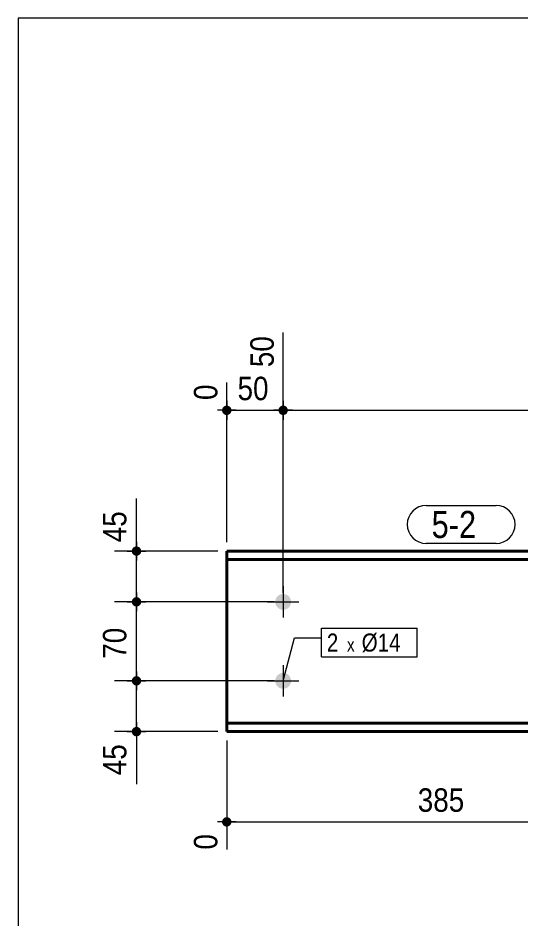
# Model space of a CAD drawing. Header units: millimetres. Extents: x 2 to 287, y 5 to 195.
# Drawn here: x 5 to 60.7, y 95.2 to 195 of the extents above; entities that cross this region are included whole.
import ezdxf

# ---------------------------------------------------------------- set-up
doc = ezdxf.new("R2010")
doc.units = ezdxf.units.MM
doc.linetypes.add('CACHE2', pattern=[1.190625, 0.79375, -0.396875])
for name, color, linetype, lineweight in [('Boulon', 7, 'Continuous', 0), ('Cache', 7, 'Continuous', 0), ('Cotation', 7, 'Continuous', 0), ('Désignation boulon', 3, 'Continuous', 0), ('Feuille dessin', 5, 'Continuous', 0), ('Piece', 2, 'Continuous', 0), ('Repère pièce', 3, 'Continuous', 0)]:
    doc.layers.add(name, color=color, linetype=linetype, lineweight=lineweight)
doc.styles.add('ARIAL', font='ARIAL.TTF')
doc.styles.add('COMIC_SANS_MS', font='COMIC.TTF')

# ---------------------------------------------------------------- blocks, each defined once
blk = doc.blocks.new('*A4')
at = {"layer": 'Boulon'}
for points in [[(33.502, 130.368), (33.505, 130.411), (33.511, 130.453), (33.518, 130.496), (33.527, 130.538), (33.539, 130.579), (33.552, 130.62), (33.568, 130.66), (33.585, 130.699), (33.604, 130.737), (33.626, 130.775), (33.649, 130.811), (33.673, 130.846), (33.7, 130.88), (33.728, 130.913), (33.757, 130.944), (33.788, 130.973), (33.821, 131.001), (33.855, 131.028), (33.89, 131.053), (33.926, 131.076), (33.964, 131.097), (34.002, 131.116), (34.041, 131.133), (34.081, 131.149), (34.122, 131.162), (34.163, 131.174), (34.205, 131.183), (34.248, 131.191), (34.29, 131.196), (34.333, 131.199), (34.376, 131.2), (34.419, 131.199), (34.462, 131.196), (34.504, 131.191), (34.547, 131.183), (34.589, 131.174), (34.63, 131.162), (34.671, 131.149), (34.711, 131.133), (34.75, 131.116), (34.789, 131.097), (34.826, 131.076), (34.862, 131.053), (34.897, 131.028), (34.931, 131.001), (34.964, 130.973), (34.995, 130.944), (35.024, 130.913), (35.052, 130.88), (35.079, 130.846), (35.104, 130.811), (35.127, 130.775), (35.148, 130.737), (35.167, 130.699), (35.184, 130.66), (35.2, 130.62), (35.213, 130.579), (35.225, 130.538), (35.234, 130.496), (35.242, 130.453), (35.247, 130.411), (35.25, 130.368), (35.251, 130.325), (35.25, 130.282), (35.247, 130.239), (35.242, 130.197), (35.234, 130.154), (35.225, 130.112), (35.213, 130.071), (35.2, 130.03), (35.184, 129.99), (35.167, 129.951), (35.148, 129.913), (35.127, 129.875), (35.104, 129.839), (35.079, 129.804), (35.052, 129.77), (35.024, 129.737), (34.995, 129.706), (34.964, 129.677), (34.931, 129.649), (34.897, 129.622), (34.862, 129.597), (34.826, 129.574), (34.789, 129.553), (34.75, 129.534), (34.711, 129.517), (34.671, 129.501), (34.63, 129.488), (34.589, 129.476), (34.547, 129.467), (34.504, 129.459), (34.462, 129.454), (34.419, 129.451), (34.376, 129.45), (34.333, 129.451), (34.29, 129.454), (34.248, 129.459), (34.205, 129.467), (34.163, 129.476), (34.122, 129.488), (34.081, 129.501), (34.041, 129.517), (34.002, 129.534), (33.964, 129.553), (33.926, 129.574), (33.89, 129.597), (33.855, 129.622), (33.821, 129.649), (33.788, 129.677), (33.757, 129.706), (33.728, 129.737), (33.7, 129.77), (33.673, 129.804), (33.649, 129.839), (33.626, 129.875), (33.604, 129.913), (33.585, 129.951), (33.568, 129.99), (33.552, 130.03), (33.539, 130.071), (33.527, 130.112), (33.518, 130.154), (33.511, 130.197), (33.505, 130.239), (33.502, 130.282), (33.501, 130.325)], [(33.502, 121.618), (33.505, 121.661), (33.511, 121.703), (33.518, 121.746), (33.527, 121.788), (33.539, 121.829), (33.552, 121.87), (33.568, 121.91), (33.585, 121.949), (33.604, 121.987), (33.626, 122.025), (33.649, 122.061), (33.673, 122.096), (33.7, 122.13), (33.728, 122.163), (33.757, 122.194), (33.788, 122.223), (33.821, 122.251), (33.855, 122.278), (33.89, 122.303), (33.926, 122.326), (33.964, 122.347), (34.002, 122.366), (34.041, 122.383), (34.081, 122.399), (34.122, 122.412), (34.163, 122.424), (34.205, 122.433), (34.248, 122.441), (34.29, 122.446), (34.333, 122.449), (34.376, 122.45), (34.419, 122.449), (34.462, 122.446), (34.504, 122.441), (34.547, 122.433), (34.589, 122.424), (34.63, 122.412), (34.671, 122.399), (34.711, 122.383), (34.75, 122.366), (34.789, 122.347), (34.826, 122.326), (34.862, 122.303), (34.897, 122.278), (34.931, 122.251), (34.964, 122.223), (34.995, 122.194), (35.024, 122.163), (35.052, 122.13), (35.079, 122.096), (35.104, 122.061), (35.127, 122.025), (35.148, 121.987), (35.167, 121.949), (35.184, 121.91), (35.2, 121.87), (35.213, 121.829), (35.225, 121.788), (35.234, 121.746), (35.242, 121.703), (35.247, 121.661), (35.25, 121.618), (35.251, 121.575), (35.25, 121.532), (35.247, 121.489), (35.242, 121.447), (35.234, 121.404), (35.225, 121.362), (35.213, 121.321), (35.2, 121.28), (35.184, 121.24), (35.167, 121.201), (35.148, 121.163), (35.127, 121.125), (35.104, 121.089), (35.079, 121.054), (35.052, 121.02), (35.024, 120.987), (34.995, 120.956), (34.964, 120.927), (34.931, 120.899), (34.897, 120.872), (34.862, 120.847), (34.826, 120.824), (34.789, 120.803), (34.75, 120.784), (34.711, 120.767), (34.671, 120.751), (34.63, 120.738), (34.589, 120.726), (34.547, 120.717), (34.504, 120.709), (34.462, 120.704), (34.419, 120.701), (34.376, 120.7), (34.333, 120.701), (34.29, 120.704), (34.248, 120.709), (34.205, 120.717), (34.163, 120.726), (34.122, 120.738), (34.081, 120.751), (34.041, 120.767), (34.002, 120.784), (33.964, 120.803), (33.926, 120.824), (33.89, 120.847), (33.855, 120.872), (33.821, 120.899), (33.788, 120.927), (33.757, 120.956), (33.728, 120.987), (33.7, 121.02), (33.673, 121.054), (33.649, 121.089), (33.626, 121.125), (33.604, 121.163), (33.585, 121.201), (33.568, 121.24), (33.552, 121.28), (33.539, 121.321), (33.527, 121.362), (33.518, 121.404), (33.511, 121.447), (33.505, 121.489), (33.502, 121.532), (33.501, 121.575)]]:
    blk.add_hatch(color=256, dxfattribs=at).paths.add_polyline_path(points, flags=17)
at = {"layer": 'Boulon', "linetype": 'Continuous', "lineweight": 0}
for p, q in [((34.376, 132.075), (34.376, 128.575)), ((32.626, 130.325), (36.126, 130.325)), ((34.376, 123.325), (34.376, 119.825)), ((32.626, 121.575), (36.126, 121.575))]:
    blk.add_line(p, q, dxfattribs=at)
blk = doc.blocks.new('*A6')
at = {"layer": 'Cache', "color": 7, "linetype": 'CACHE2', "lineweight": 20}
blk.add_line((28.126243, 135.024999), (28.126243, 135.949999), dxfattribs=at)
at = {"layer": 'Piece', "color": 2, "linetype": 'Continuous', "lineweight": 40}
for p, q in [((114.922748, 135.949999), (28.126243, 135.949999)), ((28.126243, 135.949999), (28.126243, 135.024999)), ((28.126243, 135.024999), (114.922748, 135.024999)), ((28.126243, 135.024999), (28.126243, 115.949999)), ((114.922748, 116.874999), (28.126243, 116.874999)), ((28.126243, 115.949999), (114.922748, 115.949999))]:
    blk.add_line(p, q, dxfattribs=at)
blk = doc.blocks.new('*A7')
at = {"layer": 'Feuille dessin', "linetype": 'Continuous', "lineweight": 0}
for p, q in [((282, 195), (5, 195)), ((5, 195), (5, 5))]:
    blk.add_line(p, q, dxfattribs=at)
blk = doc.blocks.new('*A12')
at = {"layer": 'Cotation'}
for points in [[(28.101, 151.024), (28.075, 151.026), (28.05, 151.029), (28.025, 151.034), (28, 151.039), (27.975, 151.046), (27.951, 151.054), (27.927, 151.063), (27.904, 151.074), (27.881, 151.085), (27.859, 151.098), (27.837, 151.111), (27.816, 151.126), (27.796, 151.142), (27.777, 151.158), (27.759, 151.176), (27.741, 151.195), (27.724, 151.214), (27.709, 151.234), (27.694, 151.255), (27.68, 151.276), (27.668, 151.299), (27.656, 151.321), (27.646, 151.345), (27.637, 151.369), (27.629, 151.393), (27.622, 151.417), (27.616, 151.442), (27.612, 151.467), (27.609, 151.493), (27.607, 151.518), (27.606, 151.544), (27.607, 151.569), (27.609, 151.595), (27.612, 151.62), (27.616, 151.645), (27.622, 151.67), (27.629, 151.695), (27.637, 151.719), (27.646, 151.743), (27.656, 151.766), (27.668, 151.789), (27.68, 151.811), (27.694, 151.833), (27.709, 151.853), (27.724, 151.874), (27.741, 151.893), (27.759, 151.911), (27.777, 151.929), (27.796, 151.946), (27.816, 151.961), (27.837, 151.976), (27.859, 151.99), (27.881, 152.002), (27.904, 152.014), (27.927, 152.024), (27.951, 152.033), (27.975, 152.041), (28, 152.048), (28.025, 152.054), (28.05, 152.058), (28.075, 152.061), (28.101, 152.063), (28.126, 152.064), (28.152, 152.063), (28.177, 152.061), (28.203, 152.058), (28.228, 152.054), (28.253, 152.048), (28.277, 152.041), (28.301, 152.033), (28.325, 152.024), (28.349, 152.014), (28.371, 152.002), (28.394, 151.99), (28.415, 151.976), (28.436, 151.961), (28.456, 151.946), (28.475, 151.929), (28.494, 151.911), (28.512, 151.893), (28.528, 151.874), (28.544, 151.853), (28.559, 151.833), (28.572, 151.811), (28.585, 151.789), (28.596, 151.766), (28.607, 151.743), (28.616, 151.719), (28.624, 151.695), (28.631, 151.67), (28.636, 151.645), (28.641, 151.62), (28.644, 151.595), (28.646, 151.569), (28.646, 151.544), (28.646, 151.518), (28.644, 151.493), (28.641, 151.467), (28.636, 151.442), (28.631, 151.417), (28.624, 151.393), (28.616, 151.369), (28.607, 151.345), (28.596, 151.321), (28.585, 151.299), (28.572, 151.276), (28.559, 151.255), (28.544, 151.234), (28.528, 151.214), (28.512, 151.195), (28.494, 151.176), (28.475, 151.158), (28.456, 151.142), (28.436, 151.126), (28.415, 151.111), (28.394, 151.098), (28.371, 151.085), (28.349, 151.074), (28.325, 151.063), (28.301, 151.054), (28.277, 151.046), (28.253, 151.039), (28.228, 151.034), (28.203, 151.029), (28.177, 151.026), (28.152, 151.024), (28.126, 151.024)], [(34.351, 151.024), (34.325, 151.026), (34.3, 151.029), (34.275, 151.034), (34.25, 151.039), (34.225, 151.046), (34.201, 151.054), (34.177, 151.063), (34.154, 151.074), (34.131, 151.085), (34.109, 151.098), (34.087, 151.111), (34.066, 151.126), (34.046, 151.142), (34.027, 151.158), (34.008, 151.176), (33.991, 151.195), (33.974, 151.214), (33.958, 151.234), (33.944, 151.255), (33.93, 151.276), (33.917, 151.299), (33.906, 151.321), (33.896, 151.345), (33.886, 151.369), (33.878, 151.393), (33.872, 151.417), (33.866, 151.442), (33.862, 151.467), (33.859, 151.493), (33.857, 151.518), (33.856, 151.544), (33.857, 151.569), (33.859, 151.595), (33.862, 151.62), (33.866, 151.645), (33.872, 151.67), (33.878, 151.695), (33.886, 151.719), (33.896, 151.743), (33.906, 151.766), (33.917, 151.789), (33.93, 151.811), (33.944, 151.833), (33.958, 151.853), (33.974, 151.874), (33.991, 151.893), (34.008, 151.911), (34.027, 151.929), (34.046, 151.946), (34.066, 151.961), (34.087, 151.976), (34.109, 151.99), (34.131, 152.002), (34.154, 152.014), (34.177, 152.024), (34.201, 152.033), (34.225, 152.041), (34.25, 152.048), (34.275, 152.054), (34.3, 152.058), (34.325, 152.061), (34.351, 152.063), (34.376, 152.064), (34.402, 152.063), (34.427, 152.061), (34.452, 152.058), (34.477, 152.054), (34.502, 152.048), (34.527, 152.041), (34.551, 152.033), (34.575, 152.024), (34.598, 152.014), (34.621, 152.002), (34.643, 151.99), (34.665, 151.976), (34.686, 151.961), (34.706, 151.946), (34.725, 151.929), (34.744, 151.911), (34.761, 151.893), (34.778, 151.874), (34.794, 151.853), (34.808, 151.833), (34.822, 151.811), (34.835, 151.789), (34.846, 151.766), (34.856, 151.743), (34.866, 151.719), (34.874, 151.695), (34.88, 151.67), (34.886, 151.645), (34.89, 151.62), (34.894, 151.595), (34.895, 151.569), (34.896, 151.544), (34.895, 151.518), (34.894, 151.493), (34.89, 151.467), (34.886, 151.442), (34.88, 151.417), (34.874, 151.393), (34.866, 151.369), (34.856, 151.345), (34.846, 151.321), (34.835, 151.299), (34.822, 151.276), (34.808, 151.255), (34.794, 151.234), (34.778, 151.214), (34.761, 151.195), (34.744, 151.176), (34.725, 151.158), (34.706, 151.142), (34.686, 151.126), (34.665, 151.111), (34.643, 151.098), (34.621, 151.085), (34.598, 151.074), (34.575, 151.063), (34.551, 151.054), (34.527, 151.046), (34.502, 151.039), (34.477, 151.034), (34.452, 151.029), (34.427, 151.026), (34.402, 151.024), (34.376, 151.024)]]:
    blk.add_hatch(color=256, dxfattribs=at).paths.add_polyline_path(points, flags=17)
at = {"layer": 'Cotation', "linetype": 'Continuous', "lineweight": 0}
for p, q in [((34.376, 131.325), (34.376, 160.181)), ((28.126, 136.95), (28.126, 154.612)), ((28.126, 152.584), (28.126, 150.504)), ((34.376, 152.584), (34.376, 150.504)), ((29.166, 151.544), (27.086, 151.544)), ((28.126, 151.544), (27.086, 151.544)), ((28.126, 151.544), (34.376, 151.544)), ((35.416, 151.544), (33.336, 151.544)), ((34.376, 151.544), (35.416, 151.544))]:
    blk.add_line(p, q, dxfattribs=at)
at = {"layer": 'Cotation'}
for p in [(28.126, 151.544), (34.376, 151.544)]:
    blk.add_point(p, dxfattribs=at)
at = {"layer": 'Cotation', "style": 'ARIAL', "width": 0.85}
for s, p in [('50', (33.336, 156.324)), ('0', (27.086, 152.684))]:
    blk.add_text(s, height=2.6, rotation=90.00021, dxfattribs=at).set_placement(p)
blk.add_text('50', height=2.6, dxfattribs=at).set_placement((29.323, 152.664))
blk = doc.blocks.new('*A13')
at = {"layer": 'Cotation'}
blk.add_hatch(color=256, dxfattribs=at).paths.add_polyline_path([(34.351, 151.024), (34.325, 151.026), (34.3, 151.029), (34.275, 151.034), (34.25, 151.039), (34.225, 151.046), (34.201, 151.054), (34.177, 151.063), (34.154, 151.074), (34.131, 151.085), (34.109, 151.098), (34.087, 151.111), (34.066, 151.126), (34.046, 151.142), (34.027, 151.158), (34.008, 151.176), (33.991, 151.195), (33.974, 151.214), (33.958, 151.234), (33.944, 151.255), (33.93, 151.276), (33.917, 151.299), (33.906, 151.321), (33.896, 151.345), (33.886, 151.369), (33.878, 151.393), (33.872, 151.417), (33.866, 151.442), (33.862, 151.467), (33.859, 151.493), (33.857, 151.518), (33.856, 151.544), (33.857, 151.569), (33.859, 151.595), (33.862, 151.62), (33.866, 151.645), (33.872, 151.67), (33.878, 151.695), (33.886, 151.719), (33.896, 151.743), (33.906, 151.766), (33.917, 151.789), (33.93, 151.811), (33.944, 151.833), (33.958, 151.853), (33.974, 151.874), (33.991, 151.893), (34.008, 151.911), (34.027, 151.929), (34.046, 151.946), (34.066, 151.961), (34.087, 151.976), (34.109, 151.99), (34.131, 152.002), (34.154, 152.014), (34.177, 152.024), (34.201, 152.033), (34.225, 152.041), (34.25, 152.048), (34.275, 152.054), (34.3, 152.058), (34.325, 152.061), (34.351, 152.063), (34.376, 152.064), (34.402, 152.063), (34.427, 152.061), (34.452, 152.058), (34.477, 152.054), (34.502, 152.048), (34.527, 152.041), (34.551, 152.033), (34.575, 152.024), (34.598, 152.014), (34.621, 152.002), (34.643, 151.99), (34.665, 151.976), (34.686, 151.961), (34.706, 151.946), (34.725, 151.929), (34.744, 151.911), (34.761, 151.893), (34.778, 151.874), (34.794, 151.853), (34.808, 151.833), (34.822, 151.811), (34.835, 151.789), (34.846, 151.766), (34.856, 151.743), (34.866, 151.719), (34.874, 151.695), (34.88, 151.67), (34.886, 151.645), (34.89, 151.62), (34.894, 151.595), (34.895, 151.569), (34.896, 151.544), (34.895, 151.518), (34.894, 151.493), (34.89, 151.467), (34.886, 151.442), (34.88, 151.417), (34.874, 151.393), (34.866, 151.369), (34.856, 151.345), (34.846, 151.321), (34.835, 151.299), (34.822, 151.276), (34.808, 151.255), (34.794, 151.234), (34.778, 151.214), (34.761, 151.195), (34.744, 151.176), (34.725, 151.158), (34.706, 151.142), (34.686, 151.126), (34.665, 151.111), (34.643, 151.098), (34.621, 151.085), (34.598, 151.074), (34.575, 151.063), (34.551, 151.054), (34.527, 151.046), (34.502, 151.039), (34.477, 151.034), (34.452, 151.029), (34.427, 151.026), (34.402, 151.024), (34.376, 151.024)], flags=17)
at = {"layer": 'Cotation', "linetype": 'Continuous', "lineweight": 0}
for p, q in [((34.376, 131.325), (34.376, 160.181)), ((34.376, 152.584), (34.376, 150.504)), ((35.416, 151.544), (33.336, 151.544)), ((34.376, 151.544), (33.336, 151.544)), ((34.376, 151.544), (242.421, 151.544))]:
    blk.add_line(p, q, dxfattribs=at)
at = {"layer": 'Cotation'}
blk.add_point((34.376, 151.544), dxfattribs=at)
blk = doc.blocks.new('*A22')
at = {"layer": 'Cotation'}
for points in [[(18.101, 121.056), (18.075, 121.058), (18.05, 121.061), (18.025, 121.065), (18, 121.071), (17.975, 121.077), (17.951, 121.085), (17.927, 121.095), (17.904, 121.105), (17.881, 121.116), (17.859, 121.129), (17.837, 121.143), (17.816, 121.157), (17.796, 121.173), (17.777, 121.19), (17.759, 121.207), (17.741, 121.226), (17.724, 121.245), (17.709, 121.265), (17.694, 121.286), (17.68, 121.308), (17.668, 121.33), (17.656, 121.353), (17.646, 121.376), (17.637, 121.4), (17.629, 121.424), (17.622, 121.449), (17.616, 121.474), (17.612, 121.499), (17.609, 121.524), (17.607, 121.549), (17.606, 121.575), (17.607, 121.601), (17.609, 121.626), (17.612, 121.651), (17.616, 121.676), (17.622, 121.701), (17.629, 121.726), (17.637, 121.75), (17.646, 121.774), (17.656, 121.797), (17.668, 121.82), (17.68, 121.842), (17.694, 121.864), (17.709, 121.885), (17.724, 121.905), (17.741, 121.924), (17.759, 121.943), (17.777, 121.96), (17.796, 121.977), (17.816, 121.993), (17.837, 122.007), (17.859, 122.021), (17.881, 122.034), (17.904, 122.045), (17.927, 122.055), (17.951, 122.065), (17.975, 122.073), (18, 122.079), (18.025, 122.085), (18.05, 122.089), (18.075, 122.092), (18.101, 122.094), (18.126, 122.095), (18.152, 122.094), (18.177, 122.092), (18.203, 122.089), (18.228, 122.085), (18.253, 122.079), (18.277, 122.073), (18.301, 122.065), (18.325, 122.055), (18.349, 122.045), (18.371, 122.034), (18.394, 122.021), (18.415, 122.007), (18.436, 121.993), (18.456, 121.977), (18.475, 121.96), (18.494, 121.943), (18.512, 121.924), (18.528, 121.905), (18.544, 121.885), (18.559, 121.864), (18.572, 121.842), (18.585, 121.82), (18.596, 121.797), (18.607, 121.774), (18.616, 121.75), (18.624, 121.726), (18.631, 121.701), (18.636, 121.676), (18.641, 121.651), (18.644, 121.626), (18.646, 121.601), (18.646, 121.575), (18.646, 121.549), (18.644, 121.524), (18.641, 121.499), (18.636, 121.474), (18.631, 121.449), (18.624, 121.424), (18.616, 121.4), (18.607, 121.376), (18.596, 121.353), (18.585, 121.33), (18.572, 121.308), (18.559, 121.286), (18.544, 121.265), (18.528, 121.245), (18.512, 121.226), (18.494, 121.207), (18.475, 121.19), (18.456, 121.173), (18.436, 121.157), (18.415, 121.143), (18.394, 121.129), (18.371, 121.116), (18.349, 121.105), (18.325, 121.095), (18.301, 121.085), (18.277, 121.077), (18.253, 121.071), (18.228, 121.065), (18.203, 121.061), (18.177, 121.058), (18.152, 121.056), (18.126, 121.055)], [(18.101, 115.431), (18.075, 115.433), (18.05, 115.436), (18.025, 115.44), (18, 115.446), (17.975, 115.452), (17.951, 115.46), (17.927, 115.47), (17.904, 115.48), (17.881, 115.491), (17.859, 115.504), (17.837, 115.518), (17.816, 115.532), (17.796, 115.548), (17.777, 115.565), (17.759, 115.582), (17.741, 115.601), (17.724, 115.62), (17.709, 115.64), (17.694, 115.661), (17.68, 115.683), (17.668, 115.705), (17.656, 115.728), (17.646, 115.751), (17.637, 115.775), (17.629, 115.799), (17.622, 115.824), (17.616, 115.849), (17.612, 115.874), (17.609, 115.899), (17.607, 115.924), (17.606, 115.95), (17.607, 115.976), (17.609, 116.001), (17.612, 116.026), (17.616, 116.051), (17.622, 116.076), (17.629, 116.101), (17.637, 116.125), (17.646, 116.149), (17.656, 116.172), (17.668, 116.195), (17.68, 116.217), (17.694, 116.239), (17.709, 116.26), (17.724, 116.28), (17.741, 116.299), (17.759, 116.318), (17.777, 116.335), (17.796, 116.352), (17.816, 116.368), (17.837, 116.382), (17.859, 116.396), (17.881, 116.409), (17.904, 116.42), (17.927, 116.43), (17.951, 116.44), (17.975, 116.448), (18, 116.454), (18.025, 116.46), (18.05, 116.464), (18.075, 116.467), (18.101, 116.469), (18.126, 116.47), (18.152, 116.469), (18.177, 116.467), (18.203, 116.464), (18.228, 116.46), (18.253, 116.454), (18.277, 116.448), (18.301, 116.44), (18.325, 116.43), (18.349, 116.42), (18.371, 116.409), (18.394, 116.396), (18.415, 116.382), (18.436, 116.368), (18.456, 116.352), (18.475, 116.335), (18.494, 116.318), (18.512, 116.299), (18.528, 116.28), (18.544, 116.26), (18.559, 116.239), (18.572, 116.217), (18.585, 116.195), (18.596, 116.172), (18.607, 116.149), (18.616, 116.125), (18.624, 116.101), (18.631, 116.076), (18.636, 116.051), (18.641, 116.026), (18.644, 116.001), (18.646, 115.976), (18.646, 115.95), (18.646, 115.924), (18.644, 115.899), (18.641, 115.874), (18.636, 115.849), (18.631, 115.824), (18.624, 115.799), (18.616, 115.775), (18.607, 115.751), (18.596, 115.728), (18.585, 115.705), (18.572, 115.683), (18.559, 115.661), (18.544, 115.64), (18.528, 115.62), (18.512, 115.601), (18.494, 115.582), (18.475, 115.565), (18.456, 115.548), (18.436, 115.532), (18.415, 115.518), (18.394, 115.504), (18.371, 115.491), (18.349, 115.48), (18.325, 115.47), (18.301, 115.46), (18.277, 115.452), (18.253, 115.446), (18.228, 115.44), (18.203, 115.436), (18.177, 115.433), (18.152, 115.431), (18.126, 115.43)]]:
    blk.add_hatch(color=256, dxfattribs=at).paths.add_polyline_path(points, flags=17)
at = {"layer": 'Cotation', "linetype": 'Continuous', "lineweight": 0}
for p, q in [((18.126, 122.615), (18.126, 120.535)), ((18.126, 121.575), (18.126, 122.615)), ((33.376, 121.575), (15.706, 121.575)), ((17.086, 121.575), (19.166, 121.575)), ((18.126, 115.95), (18.126, 121.575)), ((18.126, 116.99), (18.126, 114.91)), ((27.126, 115.95), (15.706, 115.95)), ((17.086, 115.95), (19.166, 115.95)), ((18.126, 115.95), (18.126, 110.143)), ((18.126, 115.95), (18.126, 110.143))]:
    blk.add_line(p, q, dxfattribs=at)
at = {"layer": 'Cotation'}
for p in [(18.126, 121.575), (18.126, 115.95)]:
    blk.add_point(p, dxfattribs=at)
at = {"layer": 'Cotation', "style": 'ARIAL', "width": 0.85}
blk.add_text('45', height=2.6, rotation=90.00021, dxfattribs=at).set_placement((17.006, 111.118))
blk = doc.blocks.new('*A23')
at = {"layer": 'Cotation'}
for points in [[(18.101, 129.806), (18.075, 129.808), (18.05, 129.811), (18.025, 129.815), (18, 129.821), (17.975, 129.827), (17.951, 129.835), (17.927, 129.845), (17.904, 129.855), (17.881, 129.866), (17.859, 129.879), (17.837, 129.893), (17.816, 129.907), (17.796, 129.923), (17.777, 129.94), (17.759, 129.957), (17.741, 129.976), (17.724, 129.995), (17.709, 130.015), (17.694, 130.036), (17.68, 130.058), (17.668, 130.08), (17.656, 130.103), (17.646, 130.126), (17.637, 130.15), (17.629, 130.174), (17.622, 130.199), (17.616, 130.224), (17.612, 130.249), (17.609, 130.274), (17.607, 130.299), (17.606, 130.325), (17.607, 130.351), (17.609, 130.376), (17.612, 130.401), (17.616, 130.426), (17.622, 130.451), (17.629, 130.476), (17.637, 130.5), (17.646, 130.524), (17.656, 130.547), (17.668, 130.57), (17.68, 130.592), (17.694, 130.614), (17.709, 130.635), (17.724, 130.655), (17.741, 130.674), (17.759, 130.693), (17.777, 130.71), (17.796, 130.727), (17.816, 130.743), (17.837, 130.757), (17.859, 130.771), (17.881, 130.784), (17.904, 130.795), (17.927, 130.805), (17.951, 130.815), (17.975, 130.823), (18, 130.829), (18.025, 130.835), (18.05, 130.839), (18.075, 130.842), (18.101, 130.844), (18.126, 130.845), (18.152, 130.844), (18.177, 130.842), (18.203, 130.839), (18.228, 130.835), (18.253, 130.829), (18.277, 130.823), (18.301, 130.815), (18.325, 130.805), (18.349, 130.795), (18.371, 130.784), (18.394, 130.771), (18.415, 130.757), (18.436, 130.743), (18.456, 130.727), (18.475, 130.71), (18.494, 130.693), (18.512, 130.674), (18.528, 130.655), (18.544, 130.635), (18.559, 130.614), (18.572, 130.592), (18.585, 130.57), (18.596, 130.547), (18.607, 130.524), (18.616, 130.5), (18.624, 130.476), (18.631, 130.451), (18.636, 130.426), (18.641, 130.401), (18.644, 130.376), (18.646, 130.351), (18.646, 130.325), (18.646, 130.299), (18.644, 130.274), (18.641, 130.249), (18.636, 130.224), (18.631, 130.199), (18.624, 130.174), (18.616, 130.15), (18.607, 130.126), (18.596, 130.103), (18.585, 130.08), (18.572, 130.058), (18.559, 130.036), (18.544, 130.015), (18.528, 129.995), (18.512, 129.976), (18.494, 129.957), (18.475, 129.94), (18.456, 129.923), (18.436, 129.907), (18.415, 129.893), (18.394, 129.879), (18.371, 129.866), (18.349, 129.855), (18.325, 129.845), (18.301, 129.835), (18.277, 129.827), (18.253, 129.821), (18.228, 129.815), (18.203, 129.811), (18.177, 129.808), (18.152, 129.806), (18.126, 129.805)], [(18.101, 121.056), (18.075, 121.058), (18.05, 121.061), (18.025, 121.065), (18, 121.071), (17.975, 121.077), (17.951, 121.085), (17.927, 121.095), (17.904, 121.105), (17.881, 121.116), (17.859, 121.129), (17.837, 121.143), (17.816, 121.157), (17.796, 121.173), (17.777, 121.19), (17.759, 121.207), (17.741, 121.226), (17.724, 121.245), (17.709, 121.265), (17.694, 121.286), (17.68, 121.308), (17.668, 121.33), (17.656, 121.353), (17.646, 121.376), (17.637, 121.4), (17.629, 121.424), (17.622, 121.449), (17.616, 121.474), (17.612, 121.499), (17.609, 121.524), (17.607, 121.549), (17.606, 121.575), (17.607, 121.601), (17.609, 121.626), (17.612, 121.651), (17.616, 121.676), (17.622, 121.701), (17.629, 121.726), (17.637, 121.75), (17.646, 121.774), (17.656, 121.797), (17.668, 121.82), (17.68, 121.842), (17.694, 121.864), (17.709, 121.885), (17.724, 121.905), (17.741, 121.924), (17.759, 121.943), (17.777, 121.96), (17.796, 121.977), (17.816, 121.993), (17.837, 122.007), (17.859, 122.021), (17.881, 122.034), (17.904, 122.045), (17.927, 122.055), (17.951, 122.065), (17.975, 122.073), (18, 122.079), (18.025, 122.085), (18.05, 122.089), (18.075, 122.092), (18.101, 122.094), (18.126, 122.095), (18.152, 122.094), (18.177, 122.092), (18.203, 122.089), (18.228, 122.085), (18.253, 122.079), (18.277, 122.073), (18.301, 122.065), (18.325, 122.055), (18.349, 122.045), (18.371, 122.034), (18.394, 122.021), (18.415, 122.007), (18.436, 121.993), (18.456, 121.977), (18.475, 121.96), (18.494, 121.943), (18.512, 121.924), (18.528, 121.905), (18.544, 121.885), (18.559, 121.864), (18.572, 121.842), (18.585, 121.82), (18.596, 121.797), (18.607, 121.774), (18.616, 121.75), (18.624, 121.726), (18.631, 121.701), (18.636, 121.676), (18.641, 121.651), (18.644, 121.626), (18.646, 121.601), (18.646, 121.575), (18.646, 121.549), (18.644, 121.524), (18.641, 121.499), (18.636, 121.474), (18.631, 121.449), (18.624, 121.424), (18.616, 121.4), (18.607, 121.376), (18.596, 121.353), (18.585, 121.33), (18.572, 121.308), (18.559, 121.286), (18.544, 121.265), (18.528, 121.245), (18.512, 121.226), (18.494, 121.207), (18.475, 121.19), (18.456, 121.173), (18.436, 121.157), (18.415, 121.143), (18.394, 121.129), (18.371, 121.116), (18.349, 121.105), (18.325, 121.095), (18.301, 121.085), (18.277, 121.077), (18.253, 121.071), (18.228, 121.065), (18.203, 121.061), (18.177, 121.058), (18.152, 121.056), (18.126, 121.055)]]:
    blk.add_hatch(color=256, dxfattribs=at).paths.add_polyline_path(points, flags=17)
at = {"layer": 'Cotation', "linetype": 'Continuous', "lineweight": 0}
for p, q in [((18.126, 131.365), (18.126, 129.285)), ((18.126, 130.325), (18.126, 131.365)), ((33.376, 130.325), (15.706, 130.325)), ((17.086, 130.325), (19.166, 130.325)), ((18.126, 121.575), (18.126, 130.325)), ((18.126, 122.615), (18.126, 120.535)), ((33.376, 121.575), (15.706, 121.575)), ((17.086, 121.575), (19.166, 121.575)), ((18.126, 121.575), (18.126, 120.535))]:
    blk.add_line(p, q, dxfattribs=at)
at = {"layer": 'Cotation'}
for p in [(18.126, 130.325), (18.126, 121.575)]:
    blk.add_point(p, dxfattribs=at)
at = {"layer": 'Cotation', "style": 'ARIAL', "width": 0.85}
blk.add_text('70', height=2.6, rotation=90.00021, dxfattribs=at).set_placement((17.006, 124.022))
blk = doc.blocks.new('*A24')
at = {"layer": 'Cotation'}
for points in [[(18.101, 135.431), (18.075, 135.433), (18.05, 135.436), (18.025, 135.44), (18, 135.446), (17.975, 135.452), (17.951, 135.46), (17.927, 135.47), (17.904, 135.48), (17.881, 135.491), (17.859, 135.504), (17.837, 135.518), (17.816, 135.532), (17.796, 135.548), (17.777, 135.565), (17.759, 135.582), (17.741, 135.601), (17.724, 135.62), (17.709, 135.64), (17.694, 135.661), (17.68, 135.683), (17.668, 135.705), (17.656, 135.728), (17.646, 135.751), (17.637, 135.775), (17.629, 135.799), (17.622, 135.824), (17.616, 135.849), (17.612, 135.874), (17.609, 135.899), (17.607, 135.924), (17.606, 135.95), (17.607, 135.976), (17.609, 136.001), (17.612, 136.026), (17.616, 136.051), (17.622, 136.076), (17.629, 136.101), (17.637, 136.125), (17.646, 136.149), (17.656, 136.172), (17.668, 136.195), (17.68, 136.217), (17.694, 136.239), (17.709, 136.26), (17.724, 136.28), (17.741, 136.299), (17.759, 136.318), (17.777, 136.335), (17.796, 136.352), (17.816, 136.368), (17.837, 136.382), (17.859, 136.396), (17.881, 136.409), (17.904, 136.42), (17.927, 136.43), (17.951, 136.44), (17.975, 136.448), (18, 136.454), (18.025, 136.46), (18.05, 136.464), (18.075, 136.467), (18.101, 136.469), (18.126, 136.47), (18.152, 136.469), (18.177, 136.467), (18.203, 136.464), (18.228, 136.46), (18.253, 136.454), (18.277, 136.448), (18.301, 136.44), (18.325, 136.43), (18.349, 136.42), (18.371, 136.409), (18.394, 136.396), (18.415, 136.382), (18.436, 136.368), (18.456, 136.352), (18.475, 136.335), (18.494, 136.318), (18.512, 136.299), (18.528, 136.28), (18.544, 136.26), (18.559, 136.239), (18.572, 136.217), (18.585, 136.195), (18.596, 136.172), (18.607, 136.149), (18.616, 136.125), (18.624, 136.101), (18.631, 136.076), (18.636, 136.051), (18.641, 136.026), (18.644, 136.001), (18.646, 135.976), (18.646, 135.95), (18.646, 135.924), (18.644, 135.899), (18.641, 135.874), (18.636, 135.849), (18.631, 135.824), (18.624, 135.799), (18.616, 135.775), (18.607, 135.751), (18.596, 135.728), (18.585, 135.705), (18.572, 135.683), (18.559, 135.661), (18.544, 135.64), (18.528, 135.62), (18.512, 135.601), (18.494, 135.582), (18.475, 135.565), (18.456, 135.548), (18.436, 135.532), (18.415, 135.518), (18.394, 135.504), (18.371, 135.491), (18.349, 135.48), (18.325, 135.47), (18.301, 135.46), (18.277, 135.452), (18.253, 135.446), (18.228, 135.44), (18.203, 135.436), (18.177, 135.433), (18.152, 135.431), (18.126, 135.43)], [(18.101, 129.806), (18.075, 129.808), (18.05, 129.811), (18.025, 129.815), (18, 129.821), (17.975, 129.827), (17.951, 129.835), (17.927, 129.845), (17.904, 129.855), (17.881, 129.866), (17.859, 129.879), (17.837, 129.893), (17.816, 129.907), (17.796, 129.923), (17.777, 129.94), (17.759, 129.957), (17.741, 129.976), (17.724, 129.995), (17.709, 130.015), (17.694, 130.036), (17.68, 130.058), (17.668, 130.08), (17.656, 130.103), (17.646, 130.126), (17.637, 130.15), (17.629, 130.174), (17.622, 130.199), (17.616, 130.224), (17.612, 130.249), (17.609, 130.274), (17.607, 130.299), (17.606, 130.325), (17.607, 130.351), (17.609, 130.376), (17.612, 130.401), (17.616, 130.426), (17.622, 130.451), (17.629, 130.476), (17.637, 130.5), (17.646, 130.524), (17.656, 130.547), (17.668, 130.57), (17.68, 130.592), (17.694, 130.614), (17.709, 130.635), (17.724, 130.655), (17.741, 130.674), (17.759, 130.693), (17.777, 130.71), (17.796, 130.727), (17.816, 130.743), (17.837, 130.757), (17.859, 130.771), (17.881, 130.784), (17.904, 130.795), (17.927, 130.805), (17.951, 130.815), (17.975, 130.823), (18, 130.829), (18.025, 130.835), (18.05, 130.839), (18.075, 130.842), (18.101, 130.844), (18.126, 130.845), (18.152, 130.844), (18.177, 130.842), (18.203, 130.839), (18.228, 130.835), (18.253, 130.829), (18.277, 130.823), (18.301, 130.815), (18.325, 130.805), (18.349, 130.795), (18.371, 130.784), (18.394, 130.771), (18.415, 130.757), (18.436, 130.743), (18.456, 130.727), (18.475, 130.71), (18.494, 130.693), (18.512, 130.674), (18.528, 130.655), (18.544, 130.635), (18.559, 130.614), (18.572, 130.592), (18.585, 130.57), (18.596, 130.547), (18.607, 130.524), (18.616, 130.5), (18.624, 130.476), (18.631, 130.451), (18.636, 130.426), (18.641, 130.401), (18.644, 130.376), (18.646, 130.351), (18.646, 130.325), (18.646, 130.299), (18.644, 130.274), (18.641, 130.249), (18.636, 130.224), (18.631, 130.199), (18.624, 130.174), (18.616, 130.15), (18.607, 130.126), (18.596, 130.103), (18.585, 130.08), (18.572, 130.058), (18.559, 130.036), (18.544, 130.015), (18.528, 129.995), (18.512, 129.976), (18.494, 129.957), (18.475, 129.94), (18.456, 129.923), (18.436, 129.907), (18.415, 129.893), (18.394, 129.879), (18.371, 129.866), (18.349, 129.855), (18.325, 129.845), (18.301, 129.835), (18.277, 129.827), (18.253, 129.821), (18.228, 129.815), (18.203, 129.811), (18.177, 129.808), (18.152, 129.806), (18.126, 129.805)]]:
    blk.add_hatch(color=256, dxfattribs=at).paths.add_polyline_path(points, flags=17)
at = {"layer": 'Cotation', "linetype": 'Continuous', "lineweight": 0}
for p, q in [((18.126, 135.95), (18.126, 141.757)), ((18.126, 135.95), (18.126, 141.757)), ((18.126, 136.99), (18.126, 134.91)), ((27.126, 135.95), (15.706, 135.95)), ((17.086, 135.95), (19.166, 135.95)), ((18.126, 130.325), (18.126, 135.95)), ((18.126, 131.365), (18.126, 129.285)), ((33.376, 130.325), (15.706, 130.325)), ((17.086, 130.325), (19.166, 130.325)), ((18.126, 130.325), (18.126, 129.285))]:
    blk.add_line(p, q, dxfattribs=at)
at = {"layer": 'Cotation'}
for p in [(18.126, 135.95), (18.126, 130.325)]:
    blk.add_point(p, dxfattribs=at)
at = {"layer": 'Cotation', "style": 'ARIAL', "width": 0.85}
blk.add_text('45', height=2.6, rotation=90.00021, dxfattribs=at).set_placement((17.006, 136.925))
blk = doc.blocks.new('*A29')
at = {"layer": 'Cotation'}
for points in [[(28.101, 105.431), (28.075, 105.433), (28.05, 105.436), (28.025, 105.44), (28, 105.446), (27.975, 105.452), (27.951, 105.46), (27.927, 105.47), (27.904, 105.48), (27.881, 105.491), (27.859, 105.504), (27.837, 105.518), (27.816, 105.532), (27.796, 105.548), (27.777, 105.565), (27.759, 105.582), (27.741, 105.601), (27.724, 105.62), (27.709, 105.64), (27.694, 105.661), (27.68, 105.683), (27.668, 105.705), (27.656, 105.728), (27.646, 105.751), (27.637, 105.775), (27.629, 105.799), (27.622, 105.824), (27.616, 105.849), (27.612, 105.874), (27.609, 105.899), (27.607, 105.924), (27.606, 105.95), (27.607, 105.976), (27.609, 106.001), (27.612, 106.026), (27.616, 106.051), (27.622, 106.076), (27.629, 106.101), (27.637, 106.125), (27.646, 106.149), (27.656, 106.172), (27.668, 106.195), (27.68, 106.217), (27.694, 106.239), (27.709, 106.26), (27.724, 106.28), (27.741, 106.299), (27.759, 106.318), (27.777, 106.335), (27.796, 106.352), (27.816, 106.368), (27.837, 106.382), (27.859, 106.396), (27.881, 106.409), (27.904, 106.42), (27.927, 106.43), (27.951, 106.44), (27.975, 106.448), (28, 106.454), (28.025, 106.46), (28.05, 106.464), (28.075, 106.467), (28.101, 106.469), (28.126, 106.47), (28.152, 106.469), (28.177, 106.467), (28.203, 106.464), (28.228, 106.46), (28.253, 106.454), (28.277, 106.448), (28.301, 106.44), (28.325, 106.43), (28.349, 106.42), (28.371, 106.409), (28.394, 106.396), (28.415, 106.382), (28.436, 106.368), (28.456, 106.352), (28.475, 106.335), (28.494, 106.318), (28.512, 106.299), (28.528, 106.28), (28.544, 106.26), (28.559, 106.239), (28.572, 106.217), (28.585, 106.195), (28.596, 106.172), (28.607, 106.149), (28.616, 106.125), (28.624, 106.101), (28.631, 106.076), (28.636, 106.051), (28.641, 106.026), (28.644, 106.001), (28.646, 105.976), (28.646, 105.95), (28.646, 105.924), (28.644, 105.899), (28.641, 105.874), (28.636, 105.849), (28.631, 105.824), (28.624, 105.799), (28.616, 105.775), (28.607, 105.751), (28.596, 105.728), (28.585, 105.705), (28.572, 105.683), (28.559, 105.661), (28.544, 105.64), (28.528, 105.62), (28.512, 105.601), (28.494, 105.582), (28.475, 105.565), (28.456, 105.548), (28.436, 105.532), (28.415, 105.518), (28.394, 105.504), (28.371, 105.491), (28.349, 105.48), (28.325, 105.47), (28.301, 105.46), (28.277, 105.452), (28.253, 105.446), (28.228, 105.44), (28.203, 105.436), (28.177, 105.433), (28.152, 105.431), (28.126, 105.43)], [(76.21, 105.431), (76.184, 105.433), (76.159, 105.436), (76.134, 105.44), (76.109, 105.446), (76.084, 105.452), (76.06, 105.46), (76.036, 105.47), (76.013, 105.48), (75.99, 105.491), (75.968, 105.504), (75.946, 105.518), (75.925, 105.532), (75.905, 105.548), (75.886, 105.565), (75.868, 105.582), (75.85, 105.601), (75.833, 105.62), (75.818, 105.64), (75.803, 105.661), (75.789, 105.683), (75.777, 105.705), (75.765, 105.728), (75.755, 105.751), (75.746, 105.775), (75.738, 105.799), (75.731, 105.824), (75.725, 105.849), (75.721, 105.874), (75.718, 105.899), (75.716, 105.924), (75.715, 105.95), (75.716, 105.976), (75.718, 106.001), (75.721, 106.026), (75.725, 106.051), (75.731, 106.076), (75.738, 106.101), (75.746, 106.125), (75.755, 106.149), (75.765, 106.172), (75.777, 106.195), (75.789, 106.217), (75.803, 106.239), (75.818, 106.26), (75.833, 106.28), (75.85, 106.299), (75.868, 106.318), (75.886, 106.335), (75.905, 106.352), (75.925, 106.368), (75.946, 106.382), (75.968, 106.396), (75.99, 106.409), (76.013, 106.42), (76.036, 106.43), (76.06, 106.44), (76.084, 106.448), (76.109, 106.454), (76.134, 106.46), (76.159, 106.464), (76.184, 106.467), (76.21, 106.469), (76.235, 106.47), (76.261, 106.469), (76.286, 106.467), (76.312, 106.464), (76.337, 106.46), (76.362, 106.454), (76.386, 106.448), (76.41, 106.44), (76.434, 106.43), (76.458, 106.42), (76.48, 106.409), (76.503, 106.396), (76.524, 106.382), (76.545, 106.368), (76.565, 106.352), (76.584, 106.335), (76.603, 106.318), (76.621, 106.299), (76.637, 106.28), (76.653, 106.26), (76.668, 106.239), (76.681, 106.217), (76.694, 106.195), (76.705, 106.172), (76.716, 106.149), (76.725, 106.125), (76.733, 106.101), (76.74, 106.076), (76.745, 106.051), (76.75, 106.026), (76.753, 106.001), (76.755, 105.976), (76.755, 105.95), (76.755, 105.924), (76.753, 105.899), (76.75, 105.874), (76.745, 105.849), (76.74, 105.824), (76.733, 105.799), (76.725, 105.775), (76.716, 105.751), (76.705, 105.728), (76.694, 105.705), (76.681, 105.683), (76.668, 105.661), (76.653, 105.64), (76.637, 105.62), (76.621, 105.601), (76.603, 105.582), (76.584, 105.565), (76.565, 105.548), (76.545, 105.532), (76.524, 105.518), (76.503, 105.504), (76.48, 105.491), (76.458, 105.48), (76.434, 105.47), (76.41, 105.46), (76.386, 105.452), (76.362, 105.446), (76.337, 105.44), (76.312, 105.436), (76.286, 105.433), (76.261, 105.431), (76.235, 105.43)]]:
    blk.add_hatch(color=256, dxfattribs=at).paths.add_polyline_path(points, flags=17)
at = {"layer": 'Cotation', "linetype": 'Continuous', "lineweight": 0}
for p, q in [((76.235, 122.45), (76.235, 99.025)), ((28.126, 114.95), (28.126, 102.882)), ((28.126, 106.99), (28.126, 104.91)), ((76.235, 106.99), (76.235, 104.91)), ((29.166, 105.95), (27.086, 105.95)), ((28.126, 105.95), (27.086, 105.95)), ((28.126, 105.95), (76.235, 105.95)), ((77.275, 105.95), (75.195, 105.95)), ((76.235, 105.95), (77.275, 105.95))]:
    blk.add_line(p, q, dxfattribs=at)
at = {"layer": 'Cotation'}
for p in [(28.126, 105.95), (76.235, 105.95)]:
    blk.add_point(p, dxfattribs=at)
at = {"layer": 'Cotation', "style": 'ARIAL', "width": 0.85}
blk.add_text('385', height=2.6, dxfattribs=at).set_placement((49.288, 107.07))
for s, p in [('0', (27.086, 102.882)), ('385', (75.195, 99.025))]:
    blk.add_text(s, height=2.6, rotation=90.00021, dxfattribs=at).set_placement(p)
blk = doc.blocks.new('*A39')
at = {"layer": 'Désignation boulon', "linetype": 'Continuous', "lineweight": 0}
for p, q in [((38.618642, 127.417599), (49.234267, 127.417599)), ((38.618642, 124.217599), (38.618642, 127.417599)), ((49.234267, 124.217599), (49.234267, 127.417599)), ((34.376042, 121.574999), (35.618642, 126.350932)), ((35.618642, 126.350932), (38.618642, 126.350932)), ((38.618642, 124.217599), (49.234267, 124.217599))]:
    blk.add_line(p, q, dxfattribs=at)
at = {"layer": 'Désignation boulon', "style": 'COMIC_SANS_MS', "width": 0.85}
for s, height, p in [('2', 2, (39.218642, 124.817599)), ('Ø14', 2, (43.077236, 124.817599)), ('x', 1.5, (41.446572, 124.817599))]:
    blk.add_text(s, height=height, dxfattribs=at).set_placement(p)
blk = doc.blocks.new('*A41')
at = {"layer": 'Repère pièce', "linetype": 'Continuous', "lineweight": 0}
for p, q in [((50.226243, 140.999999), (57.975559, 140.999999)), ((57.975559, 136.799999), (50.226243, 136.799999))]:
    blk.add_line(p, q, dxfattribs=at)
for centre, start, end in [((50.226243, 138.899999), 90, 270), ((57.975559, 138.899999), 270, 90)]:
    blk.add_arc(centre, 2.1, start, end, dxfattribs=at)
at = {"layer": 'Repère pièce', "style": 'COMIC_SANS_MS', "width": 0.85}
blk.add_text('5-2', height=3, dxfattribs=at).set_placement((50.826243, 137.399999))

msp = doc.modelspace()

# ---------------------------------------------------------------- block references
at = {"lineweight": 0}
for name in ['*A7', '*A13', '*A12', '*A24', '*A41', '*A6', '*A4', '*A23', '*A39', '*A22', '*A29']:
    msp.add_blockref(name, (0, 0), dxfattribs=at)

doc.saveas('drawing.dxf')
